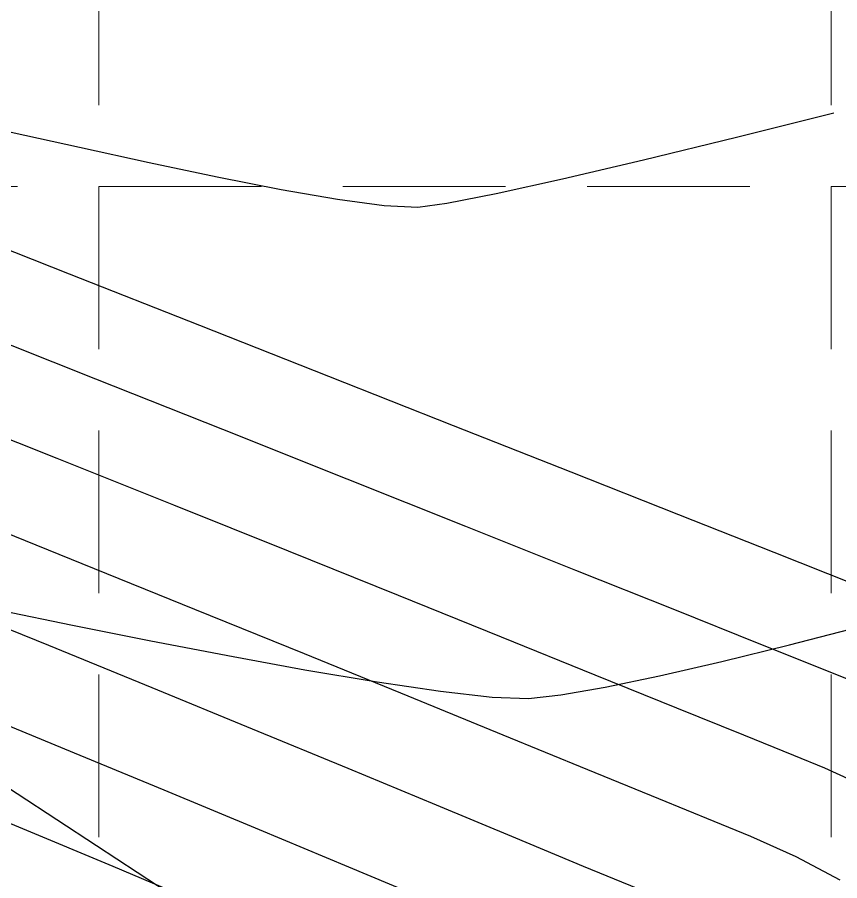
# Model space of a CAD drawing. Header units: inches. Extents: x 2547543 to 2548696, y 7125653 to 7126375.
# Drawn here: x 2547937.58 to 2547957.79, y 7125871.3 to 7125892.54 of the extents above; entities that cross this region are included whole.
import ezdxf

# ---------------------------------------------------------------- set-up
doc = ezdxf.new("R2010")
doc.units = ezdxf.units.IN
doc.header["$MEASUREMENT"] = 0
doc.linetypes.add('HIDDEN', pattern=[0.375, 0.25, -0.125])
for name, color, linetype in [('CONT-MJR', 6, 'Continuous'), ('CONT-MNR', 14, 'Continuous'), ('GRID', 254, 'HIDDEN'), ('V-TOPO-MAJR-E', 6, 'Continuous'), ('V-TOPO-MINR-E', 14, 'Continuous')]:
    doc.layers.add(name, color=color, linetype=linetype)

msp = doc.modelspace()

# ---------------------------------------------------------------- linework, layer by layer
at = {"layer": 'CONT-MJR', "color": 35, "extrusion": (-0.3703054237920311, -0.9289100565233452, 0), "elevation": -7562818.632086375}
msp.add_lwpolyline([(-271949.9807211724, 580.0000000000009), (-271946.8988952166, 580.0000000000009)], dxfattribs=at)
at = {"layer": 'CONT-MJR', "color": 35, "extrusion": (-0.3716714911206123, -0.9283643157124151, 0), "elevation": -7562410.403239299}
msp.add_lwpolyline([(-283071.8471157597, 580), (-283068.7546726936, 580)], dxfattribs=at)
at = {"layer": 'CONT-MJR', "color": 35, "extrusion": (-0.3727801313214718, -0.9279197021789904, 0), "elevation": -7562066.89059929}
msp.add_lwpolyline([(-292101.6415495542, 580.0000000000009), (-292098.6040360332, 580.0000000000009)], dxfattribs=at)
at = {"layer": 'CONT-MJR', "color": 35, "elevation": 580}
for points in [[(2547944.238875342, 7125879.412953866), (2547946.944579011, 7125878.322881704)], [(2547953.779301976, 7125875.55822333), (2547955.428347549, 7125874.889204221)], [(2547955.428347549, 7125874.889204221), (2547956.661929046, 7125874.388459108)], [(2547956.661929046, 7125874.388459108), (2547957.419526645, 7125874.081192285)]]:
    msp.add_lwpolyline(points, dxfattribs=at)
at = {"layer": 'CONT-MJR', "color": 35, "extrusion": (0.374446710465928, 0.9272484354374753, 0), "elevation": 7561529.877849207}
msp.add_lwpolyline([(305681.8792449357, 580.0000000000009), (305679.1482412708, 580.0000000000009)], dxfattribs=at)
at = {"layer": 'CONT-MJR', "color": 35, "extrusion": (0.3750692762103962, 0.9269967842678905, 0), "elevation": 7561322.908555231}
msp.add_lwpolyline([(310756.6698136041, 580.0000000000009), (310754.190393717, 580.0000000000009)], dxfattribs=at)
at = {"layer": 'CONT-MJR', "color": 35, "extrusion": (-0.375570259001367, -0.9267939256132651, 0), "elevation": -7561153.842853375}
msp.add_lwpolyline([(-314841.0058950186, 580.0000000000009), (-314838.8436130132, 580.0000000000009)], dxfattribs=at)
at = {"layer": 'CONT-MJR', "color": 35, "extrusion": (-0.416547328127056, -0.909114032137999, 0), "elevation": -7539576.97374571}
msp.add_lwpolyline([(-651879.9657086874, 580), (-651878.9175096136, 580)], dxfattribs=at)
at = {"layer": 'CONT-MNR', "color": 35}
for points, elevation in [([(2547935.683222747, 7125887.482679311), (2547938.854231739, 7125886.232290994)], 582), ([(2547942.624160346, 7125882.40661762), (2547945.678160757, 7125881.190065948)], 581), ([(2547945.678160757, 7125881.190065948), (2547948.594262653, 7125880.026332862)], 581), ([(2547953.834511985, 7125880.30755233), (2547956.173993768, 7125879.380193127)], 582), ([(2547948.594262653, 7125880.026332862), (2547951.301746582, 7125878.94416227)], 581), ([(2547951.301746582, 7125878.94416227), (2547953.729893091, 7125877.972298086)], 581), ([(2547953.729893091, 7125877.972298086), (2547955.807982728, 7125877.139484218)], 581), ([(2547947.175805778, 7125875.851975), (2547949.517592414, 7125874.893490706)], 579), ([(2547943.355035475, 7125875.038840562), (2547945.702117539, 7125874.06825205)], 578), ([(2547941.179888475, 7125873.539558595), (2547943.524502091, 7125872.562437517)], 577), ([(2547954.697505792, 7125872.769284764), (2547955.6043374, 7125872.399600937)], 579), ([(2547937.707182048, 7125872.5867342), (2547939.929393796, 7125871.657317516)], 576), ([(2547956.712804536, 7125871.898387732), (2547957.794289887, 7125871.32571081)], 579)]:
    msp.add_lwpolyline(points, dxfattribs=dict(at, elevation=elevation))
at = {"layer": 'CONT-MNR', "color": 35, "extrusion": (-0.3672339168158723, -0.9301286203209065, 0), "elevation": -7563680.295051434}
msp.add_lwpolyline([(-246956.2607199219, 582), (-246952.8155740891, 582)], dxfattribs=at)
at = {"layer": 'CONT-MNR', "color": 35, "extrusion": (-0.3685360403505542, -0.9296134610485881, 0), "elevation": -7563324.895825328}
msp.add_lwpolyline([(-257549.4371395898, 581), (-257546.0834455895, 581)], dxfattribs=at)
at = {"layer": 'CONT-MNR', "color": 35, "extrusion": (-0.3675655781416424, -0.9299976052471319, 0), "elevation": -7563591.750547918}
msp.add_lwpolyline([(-249650.0148463566, 582), (-249646.6072618398, 582)], dxfattribs=at)
at = {"layer": 'CONT-MNR', "color": 35, "extrusion": (-0.3693761367658468, -0.929279973736623, 0), "elevation": -7563089.018885272}
msp.add_lwpolyline([(-264382.2182493312, 581.0000000000009), (-264378.8595419843, 581.0000000000009)], dxfattribs=at)
at = {"layer": 'CONT-MNR', "color": 35, "extrusion": (-0.3678449066890578, -0.9298871569297633, 0), "elevation": -7563516.422521222}
msp.add_lwpolyline([(-251918.4862720384, 582), (-251915.1903247056, 582)], dxfattribs=at)
at = {"layer": 'CONT-MNR', "color": 35, "extrusion": (-0.3680862473809596, -0.9297916511181433, 0), "elevation": -7563450.782933204}
msp.add_lwpolyline([(-253878.2996078469, 582.0000000000009), (-253875.1893737423, 582.0000000000009)], dxfattribs=at)
at = {"layer": 'CONT-MNR', "color": 35, "extrusion": (-0.3683010063114897, -0.9297066035852085, 0), "elevation": -7563391.939575183}
msp.add_lwpolyline([(-255622.23299541, 582), (-255619.3825507057, 582)], dxfattribs=at)
at = {"layer": 'CONT-MNR', "color": 35, "extrusion": (-0.3734725876039595, -0.9276412163699944, 0), "elevation": -7561844.597413559}
msp.add_lwpolyline([(-297750.1363750817, 579), (-297747.1240181751, 579)], dxfattribs=at)
at = {"layer": 'CONT-MNR', "color": 35, "extrusion": (-0.3686964699212125, -0.9295498443158583, 0), "elevation": -7563282.515337572}
msp.add_lwpolyline([(-258834.3077020259, 582.0000000000005), (-258832.199064964, 582.0000000000005)], dxfattribs=at)
at = {"layer": 'CONT-MNR', "color": 35, "extrusion": (-0.3753198236296071, -0.9268953716524, 0), "elevation": -7561236.443137679}
msp.add_lwpolyline([(-312810.6715897466, 579.0000000000009), (-312807.6795235812, 579.0000000000009)], dxfattribs=at)
at = {"layer": 'CONT-MNR', "color": 35, "extrusion": (-0.3763097661323011, -0.9264939071108094, 0), "elevation": -7560895.794360725}
msp.add_lwpolyline([(-320890.5493776635, 578.0000000000009), (-320887.7890770417, 578.0000000000009)], dxfattribs=at)
at = {"layer": 'CONT-MNR', "color": 35, "extrusion": (-0.3767817010754515, -0.9263020834126895, 0), "elevation": -7560733.522383168}
msp.add_lwpolyline([(-324736.5038206954, 579), (-324733.5988494297, 579)], dxfattribs=at)
at = {"layer": 'CONT-MNR', "color": 35, "extrusion": (-0.3787823028535457, -0.9254858005636633, 0), "elevation": -7560012.0221331}
msp.add_lwpolyline([(-341075.375193622, 578.0000000000005), (-341072.6315202038, 578.0000000000005)], dxfattribs=at)
at = {"layer": 'CONT-MNR', "color": 35, "extrusion": (-0.3724014780459747, -0.9280717316830491, 0), "elevation": -7562187.645490367}
msp.add_lwpolyline([(-289001.4201515317, 581), (-288999.6343915984, 581)], dxfattribs=at)
at = {"layer": 'CONT-MNR', "color": 35, "extrusion": (0.3779289268455782, 0.9258346106369915, 0), "elevation": 7560325.436672319}
msp.add_lwpolyline([(334099.6832022564, 579.0000000000005), (334096.9321359671, 579.0000000000005)], dxfattribs=at)
at = {"layer": 'CONT-MNR', "color": 35, "extrusion": (-0.372868457433614, -0.9278842133860654, 0), "elevation": -7562041.256886235}
msp.add_lwpolyline([(-292805.0604687156, 581.0000000000009), (-292803.8040430527, 581.0000000000009)], dxfattribs=at)
at = {"layer": 'CONT-MNR', "color": 35, "extrusion": (-0.3806997011479799, -0.9246987279897376, 0), "elevation": -7559288.858033675}
msp.add_lwpolyline([(-356741.1885064282, 578), (-356738.5183132426, 578)], dxfattribs=at)
at = {"layer": 'CONT-MNR', "color": 35, "extrusion": (-0.3800436657289083, -0.924968546567576, 0), "elevation": -7559537.804635081}
msp.add_lwpolyline([(-351382.9763092278, 577.0000000000009), (-351380.2925256216, 577.0000000000009)], dxfattribs=at)
at = {"layer": 'CONT-MNR', "color": 35, "extrusion": (-0.3793767157601029, -0.9252422966656237, 0), "elevation": -7559793.572111997}
msp.add_lwpolyline([(-345920.3505646032, 579), (-345918.1077535157, 579)], dxfattribs=at)
at = {"layer": 'CONT-MNR', "color": 35, "extrusion": (0.3827244847413537, 0.923862526991687, 0), "elevation": 7558487.010503895}
msp.add_lwpolyline([(373301.5426250282, 577.0000000000005), (373298.901681663, 577.0000000000005)], dxfattribs=at)
at = {"layer": 'CONT-MNR', "color": 35, "extrusion": (-0.3831426903827537, -0.9236891678515373, 0), "elevation": -7558319.459577074}
msp.add_lwpolyline([(-376716.7165189381, 578.0000000000009), (-376714.3638830818, 578.0000000000009)], dxfattribs=at)
at = {"layer": 'CONT-MNR', "color": 35, "extrusion": (-0.3796040116231368, -0.9251490660210501, 0), "elevation": -7559708.361138095}
msp.add_lwpolyline([(-347775.3366132383, 579.0000000000005), (-347773.4481569971, 579.0000000000005)], dxfattribs=at)
at = {"layer": 'CONT-MNR', "color": 35, "extrusion": (-0.3827327615349282, -0.9238590981572069, 0), "elevation": -7558481.456452184}
msp.add_lwpolyline([(-373371.9011862869, 576.0000000000005), (-373369.4611488744, 576.0000000000005)], dxfattribs=at)
at = {"layer": 'CONT-MNR', "color": 35, "extrusion": (-0.3836584226636356, -0.9234750753102388, 0), "elevation": -7558107.922251067}
msp.add_lwpolyline([(-380934.903340403, 578), (-380932.7947931644, 578)], dxfattribs=at)
at = {"layer": 'CONT-MNR', "color": 35, "extrusion": (-0.3792523080533478, -0.9252932977365658, 0), "elevation": -7559840.013787139}
msp.add_lwpolyline([(-344899.7573892046, 579.0000000000009), (-344898.29010724, 579.0000000000009)], dxfattribs=at)
at = {"layer": 'CONT-MNR', "color": 35, "extrusion": (-0.3859697838165264, -0.9225114232250048, 0), "elevation": -7557128.050623037}
msp.add_lwpolyline([(-399864.4853427671, 577), (-399862.1041793628, 577)], dxfattribs=at)
at = {"layer": 'CONT-MNR', "color": 35, "extrusion": (0.3835448284696137, 0.9235222599126751, 0), "elevation": 7558154.721398801}
msp.add_lwpolyline([(380003.113066568, 578), (380001.3054850684, 578)], dxfattribs=at)
at = {"layer": 'CONT-MNR', "color": 35, "extrusion": (-0.4120066776141929, -0.9111808259622864, 0), "elevation": -7542733.022021757}
msp.add_lwpolyline([(-614258.7203868697, 579), (-614257.5038696812, 579)], dxfattribs=at)
at = {"layer": 'CONT-MNR', "color": 35, "extrusion": (0.3880483573263887, 0.921639014135302, 0), "elevation": 7556205.233272384}
msp.add_lwpolyline([(416901.9465382639, 576), (416899.6172524574, 576)], dxfattribs=at)
at = {"layer": 'CONT-MNR', "color": 35, "extrusion": (-0.3865452572509915, -0.922270439782586, 0), "elevation": -7556877.108619167}
msp.add_lwpolyline([(-404576.8667385159, 577.0000000000005), (-404574.7025370002, 577.0000000000005)], dxfattribs=at)
at = {"layer": 'CONT-MNR', "color": 35, "extrusion": (-0.3823963464349062, -0.923998395146461, 0), "elevation": -7558621.323456172}
msp.add_lwpolyline([(-370604.2004174348, 578.0000000000009), (-370602.7506778422, 578.0000000000009)], dxfattribs=at)
at = {"layer": 'GRID', "color": 252, "linetype": 'HIDDEN', "lineweight": 0, "ltscale": 16}
for p, q in [((2547939.583313596, 7126356.376313465), (2547939.583313596, 7125726.296813901)), ((2547957.583313596, 7126356.376313465), (2547957.583313596, 7125726.296813901)), ((2547561.583313602, 7125888.376313471), (2548677.583313586, 7125888.376313471))]:
    msp.add_line(p, q, dxfattribs=at)
at = {"layer": 'V-TOPO-MAJR-E', "color": 35, "extrusion": (-0.2433515209703628, 0.9699381615553702, 0), "elevation": 6291623.458964903}
msp.add_lwpolyline([(-4205455.108390263, 580.0000000000009), (-4205457.571511799, 580.0000000000009)], dxfattribs=at)
at = {"layer": 'V-TOPO-MAJR-E', "color": 35, "elevation": 580}
for points in [[(2547937.428701287, 7125889.710732887), (2547939.10793211, 7125889.342157776)], [(2547944.062102859, 7125888.306022647), (2547945.452330805, 7125888.062878073)], [(2547946.595316734, 7125887.910368935), (2547947.421064126, 7125887.872206354)], [(2547947.421064126, 7125887.872206354), (2547948.140504982, 7125887.967095728)]]:
    msp.add_lwpolyline(points, dxfattribs=at)
at = {"layer": 'V-TOPO-MAJR-E', "color": 35, "extrusion": (0.237012470422384, -0.9715066077306311, 0), "elevation": -6318951.65041038}
msp.add_lwpolyline([(4164277.709434978, 580.0000000000005), (4164280.064772197, 580.0000000000005)], dxfattribs=at)
at = {"layer": 'V-TOPO-MAJR-E', "color": 35, "extrusion": (-0.2127651855784016, -0.9771033598375294, 0), "elevation": -7504843.155194449}
msp.add_lwpolyline([(973458.6947265484, 580.0000000000009), (973460.4468184495, 580.0000000000009)], dxfattribs=at)
at = {"layer": 'V-TOPO-MAJR-E', "color": 35, "extrusion": (0.2064070876588098, 0.9784662049167608, 0), "elevation": 7498354.580685217}
msp.add_lwpolyline([(-1022239.99525845, 580.0000000000009), (-1022241.706837668, 580.0000000000009)], dxfattribs=at)
at = {"layer": 'V-TOPO-MAJR-E', "color": 35, "extrusion": (0.2284455073124735, -0.9735567010650931, 0), "elevation": -6355388.607112131}
msp.add_lwpolyline([(4108451.97687448, 580.0000000000009), (4108454.022392179, 580.0000000000009)], dxfattribs=at)
at = {"layer": 'V-TOPO-MAJR-E', "color": 35, "extrusion": (-0.1940541543588777, -0.9809908180895788, 0), "elevation": -7484870.129265215}
msp.add_lwpolyline([(1116699.902800516, 580), (1116701.500647729, 580)], dxfattribs=at)
at = {"layer": 'V-TOPO-MAJR-E', "color": 35, "extrusion": (0.215386262074603, -0.9765289335752068, 0), "elevation": -6409842.721444124}
msp.add_lwpolyline([(4022964.683099618, 580.0000000000009), (4022966.353332355, 580.0000000000009)], dxfattribs=at)
at = {"layer": 'V-TOPO-MAJR-E', "color": 35, "extrusion": (-0.1322583110672317, -0.99121528395886, 0), "elevation": -7400276.121921448}
msp.add_lwpolyline([(1583104.554993364, 580.0000000000009), (1583105.708109087, 580.0000000000009)], dxfattribs=at)
at = {"layer": 'V-TOPO-MAJR-E', "color": 35, "extrusion": (0.1915830753785139, -0.9814764007496619, 0), "elevation": -6505747.133427536}
msp.add_lwpolyline([(3865950.501778572, 580.0000000000009), (3865951.731594241, 580.0000000000009)], dxfattribs=at)
at = {"layer": 'V-TOPO-MINR-E', "color": 35, "extrusion": (-0.2030917366489932, -0.9791597145026424, 0), "elevation": -7494837.61047827}
msp.add_lwpolyline([(1047630.521294042, 579.0000000000009), (1047632.310821775, 579.0000000000009)], dxfattribs=at)
at = {"layer": 'V-TOPO-MINR-E', "color": 35, "extrusion": (-0.1967484285518439, -0.9804540049703403, 0), "elevation": -7487898.204203565}
msp.add_lwpolyline([(1096131.720917904, 579), (1096133.643093094, 579)], dxfattribs=at)
at = {"layer": 'V-TOPO-MINR-E', "color": 35, "extrusion": (0.2516609668214018, -0.9678154564680798, 0), "elevation": -6255312.790025065}
msp.add_lwpolyline([(4259256.864467351, 579.0000000000009), (4259258.667409456, 579.0000000000009)], dxfattribs=at)
at = {"layer": 'V-TOPO-MINR-E', "color": 35, "extrusion": (-0.1892287342749243, -0.9819330354584828, 0), "elevation": -7479277.85781284}
msp.add_lwpolyline([(1153486.543339825, 579.0000000000005), (1153488.510759034, 579.0000000000005)], dxfattribs=at)
at = {"layer": 'V-TOPO-MINR-E', "color": 35}
for points, elevation in [([(2547954.897512396, 7125876.692666693), (2547956.56199128, 7125877.103681265)], 579), ([(2547953.368618157, 7125876.339998228), (2547954.897512396, 7125876.692666693)], 579), ([(2547944.651102616, 7125876.493307794), (2547946.422211599, 7125876.194719022)], 579), ([(2547946.422211599, 7125876.194719022), (2547947.985286094, 7125875.963941018)], 579), ([(2547950.146926237, 7125875.788374742), (2547950.938176786, 7125875.872221726)], 579), ([(2547937.579990243, 7125873.445754086), (2547939.525874117, 7125872.171629664)], 578)]:
    msp.add_lwpolyline(points, dxfattribs=dict(at, elevation=elevation))
at = {"layer": 'V-TOPO-MINR-E', "color": 35, "extrusion": (-0.1795836825715266, -0.9837427005848884, 0), "elevation": -7467598.268994421}
msp.add_lwpolyline([(1226828.88445542, 579.0000000000009), (1226830.80979842, 579.0000000000009)], dxfattribs=at)
at = {"layer": 'V-TOPO-MINR-E', "color": 35, "extrusion": (-0.203889906205208, 0.9789938233449849, 0), "elevation": 6456686.949435632}
msp.add_lwpolyline([(-3947323.501766273, 579), (-3947324.868640372, 579)], dxfattribs=at)
at = {"layer": 'V-TOPO-MINR-E', "color": 35, "extrusion": (-0.1113773014488061, -0.9937781929193162, 0), "elevation": -7365323.709245583}
msp.add_lwpolyline([(1738434.309147366, 579), (1738435.587036809, 579)], dxfattribs=at)
at = {"layer": 'V-TOPO-MINR-E', "color": 35, "extrusion": (0.1705731361424474, -0.985345018369977, 0), "elevation": -6586834.309954589}
msp.add_lwpolyline([(3726093.759270264, 579.0000000000009), (3726094.867795755, 579.0000000000009)], dxfattribs=at)
at = {"layer": 'V-TOPO-MINR-E', "color": 35, "extrusion": (-0.03724938353456157, -0.9993060008957693, 0), "elevation": -7215840.009210551}
msp.add_lwpolyline([(2280746.499225077, 579), (2280747.391545828, 579)], dxfattribs=at)
at = {"layer": 'V-TOPO-MINR-E', "color": 35, "extrusion": (-0.5463865082870631, -0.8375331537090762, 0), "elevation": -7360313.977618439}
msp.add_lwpolyline([(-1759501.101601702, 578), (-1759498.913697978, 578)], dxfattribs=at)
at = {"layer": 'V-TOPO-MINR-E', "color": 35, "extrusion": (0.5487984367334555, 0.8359547092031454, 0), "elevation": 7355211.627744559}
msp.add_lwpolyline([(1780705.462733496, 578), (1780703.071229222, 578)], dxfattribs=at)

doc.saveas('drawing.dxf')
